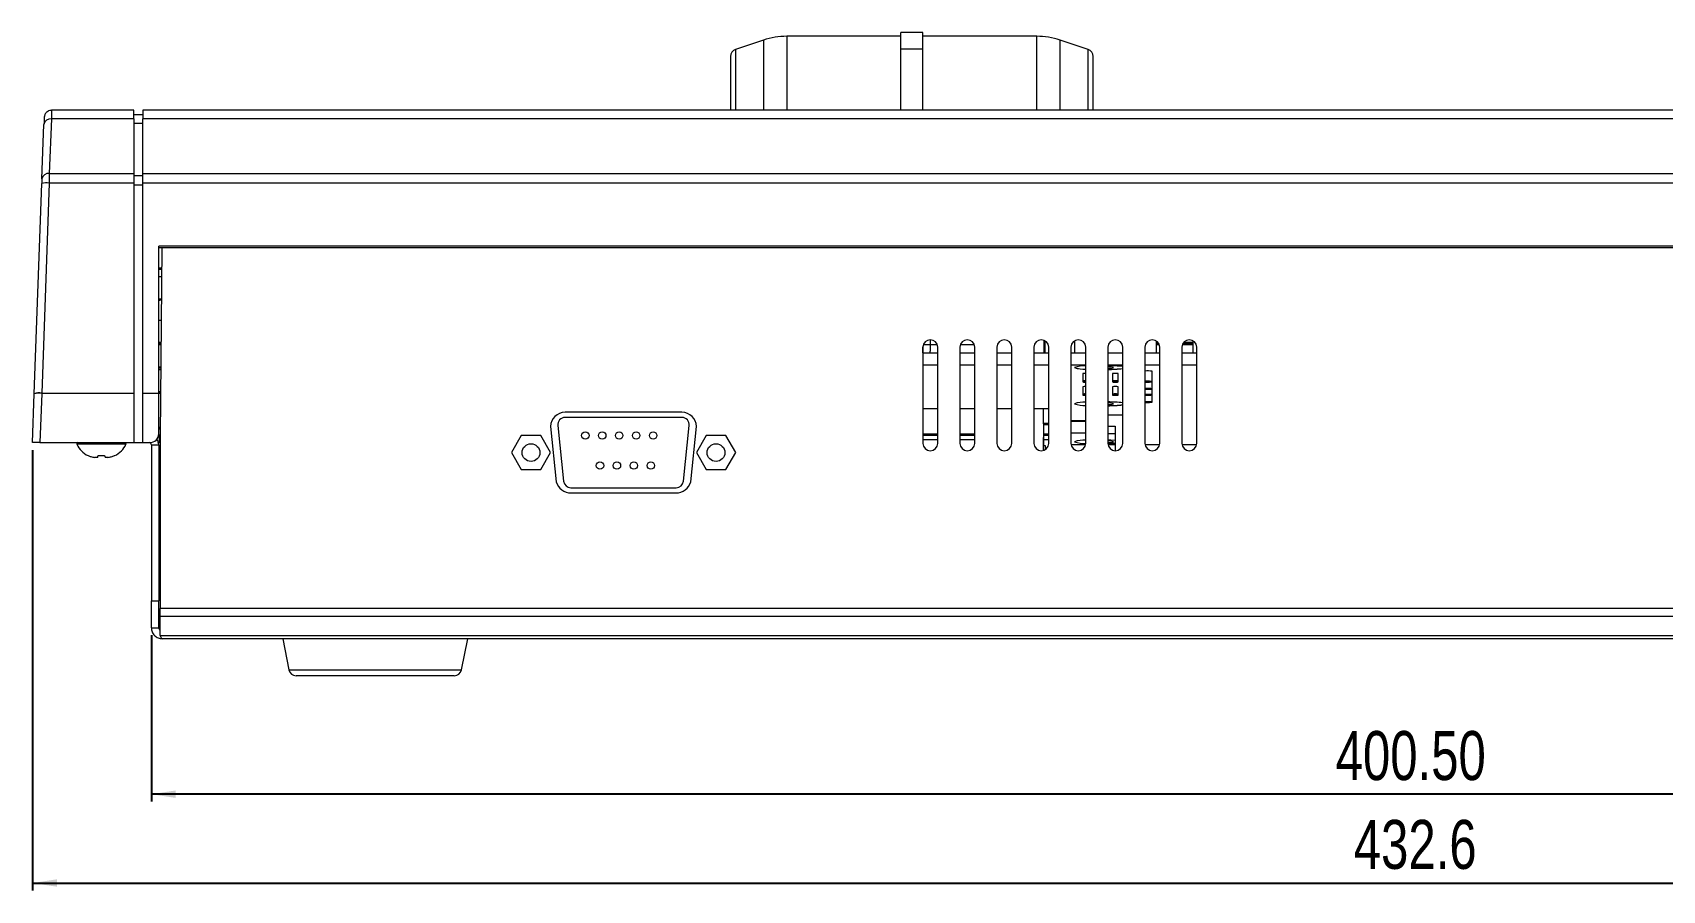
# Model space of a CAD drawing. Header units: millimetres. Extents: x 98 to 1129, y 87 to 737.
# Drawn here: x 98.4 to 318.6, y 605.7 to 721.6 of the extents above; entities that cross this region are included whole.
import ezdxf

# ---------------------------------------------------------------- set-up
doc = ezdxf.new("R2010")
doc.units = ezdxf.units.MM
doc.styles.add('SLDTEXTSTYLE0', font='TXT', dxfattribs={"width": 0.75})
doc.dimstyles.new('SLDDIMSTYLE0', dxfattribs={"dimtxt": 6.614583, "dimasz": 3.302, "dimexe": 0, "dimexo": 0.0625, "dimgap": 1.653646, "dimtad": 1, "dimrnd": 1e-09, "dimzin": 4, "dimdsep": 46, "dimtxsty": 'SLDTEXTSTYLE0', "dimsah": 1, "dimcen": 0.09, "dimadec": 0, "dimazin": 1, "dimtfac": 1, "dimtofl": 0, "dimtmove": 0, "dimatfit": 3, "dimfxl": 1, "dimfrac": 2, "dimtolj": 1, "dimtzin": 12, "dimarcsym": 0})
doc.dimstyles.new('SLDDIMSTYLE2', dxfattribs={"dimtxt": 6.614583, "dimasz": 3.302, "dimexe": 0, "dimexo": 0.0625, "dimgap": 1.653646, "dimtad": 1, "dimdec": 1, "dimrnd": 1e-09, "dimzin": 12, "dimdsep": 46, "dimtxsty": 'SLDTEXTSTYLE0', "dimsah": 1, "dimcen": 0.09, "dimadec": 0, "dimazin": 3, "dimtfac": 1, "dimtofl": 0, "dimtmove": 0, "dimatfit": 3, "dimfxl": 1, "dimfrac": 2, "dimtolj": 1, "dimtzin": 12, "dimarcsym": 0})

# ---------------------------------------------------------------- blocks, each defined once
blk = doc.blocks.new('_D_2')
for p, q in [((114.41, 640.22), (114.41, 617.72)), ((514.91, 640.22), (514.91, 617.72)), ((514.91, 618.72), (114.41, 618.72))]:
    blk.add_line(p, q)
for points in [[(114.41, 618.72), (117.71, 618.22), (117.71, 619.23)], [(514.91, 618.72), (511.61, 619.23), (511.61, 618.22)]]:
    blk.add_solid(points)
at = {"insert": (274.43, 627.25), "char_height": 6.615, "attachment_point": 1, "style": 'SLDTEXTSTYLE0'}
blk.add_mtext('400.50', dxfattribs=at)
blk = doc.blocks.new('_D_3')
for p, q in [((98.36, 665.22), (98.36, 605.72)), ((530.96, 665.22), (530.96, 605.72)), ((98.36, 606.72), (530.96, 606.72))]:
    blk.add_line(p, q)
for points in [[(98.36, 606.72), (101.67, 606.22), (101.67, 607.23)], [(530.96, 606.72), (527.65, 607.23), (527.65, 606.22)]]:
    blk.add_solid(points)
at = {"insert": (276.88, 615.25), "char_height": 6.615, "attachment_point": 1, "style": 'SLDTEXTSTYLE0'}
blk.add_mtext('432.6', dxfattribs=at)

msp = doc.modelspace()

# ---------------------------------------------------------------- linework, layer by layer
at = {"color": 7, "linetype": 'Continuous', "lineweight": 15}
for p, q in [((197.12, 720.614), (193.344, 719.355)), ((215.66, 721.127), (200.283, 721.127)), ((218.66, 721.627), (215.66, 721.627)), ((215.66, 719.448), (215.66, 721.627)), ((218.66, 719.448), (218.66, 721.627)), ((234.037, 721.127), (218.66, 721.127)), ((240.976, 719.355), (237.199, 720.614)), ((215.66, 719.448), (218.66, 719.448)), ((215.66, 711.124), (215.66, 719.448)), ((218.66, 711.124), (218.66, 719.448)), ((192.66, 712.612), (192.66, 711.124)), ((99.619, 701.862), (99.899, 709.23)), ((100.899, 709.963), (100.618, 702.595)), ((112.06, 709.963), (100.899, 709.963)), ((112.06, 711.124), (100.938, 711.124)), ((112.06, 709.963), (112.06, 711.124)), ((113.26, 710.507), (112.06, 710.507)), ((112.06, 709.963), (112.06, 702.595)), ((113.26, 709.346), (112.06, 709.346)), ((516.06, 711.124), (113.26, 711.124)), ((113.26, 711.124), (113.26, 709.963)), ((516.06, 709.963), (113.26, 709.963)), ((113.26, 702.595), (113.26, 709.963)), ((100.618, 702.595), (112.06, 702.595)), ((112.06, 702.595), (112.06, 701.303)), ((113.26, 702.595), (516.06, 702.595)), ((113.26, 701.303), (113.26, 702.595)), ((98.595, 672.835), (99.596, 701.216)), ((100.595, 701.303), (99.595, 672.922)), ((112.06, 701.303), (100.595, 701.303)), ((113.26, 702.286), (112.06, 702.286)), ((112.06, 701.303), (112.06, 672.922)), ((113.26, 700.994), (112.06, 700.994)), ((516.06, 701.303), (113.26, 701.303)), ((113.26, 672.922), (113.26, 701.303)), ((513.91, 692.76), (115.41, 692.76)), ((115.41, 672.922), (115.41, 692.76)), ((513.91, 692.565), (115.41, 692.565)), ((115.831, 692.565), (115.609, 667.125)), ((115.807, 689.79), (115.41, 689.79)), ((115.41, 689.674), (115.806, 689.674)), ((115.797, 688.612), (115.41, 688.612)), ((115.771, 685.621), (115.41, 685.621)), ((115.41, 685.505), (115.77, 685.505)), ((115.746, 682.743), (115.41, 682.743)), ((115.72, 679.752), (115.41, 679.752)), ((115.41, 679.637), (115.719, 679.637)), ((115.717, 679.419), (115.41, 679.419)), ((218.659, 679.124), (218.659, 666.124)), ((218.659, 678.354), (220.659, 678.354)), ((218.66, 678.354), (218.66, 679.155)), ((219.66, 680.124), (219.66, 679.421)), ((219.66, 679.421), (219.66, 678.585)), ((220.615, 679.419), (219.66, 679.419)), ((220.659, 666.124), (220.659, 679.124)), ((223.659, 679.124), (223.659, 666.124)), ((223.659, 678.354), (225.659, 678.354)), ((225.615, 679.419), (223.704, 679.419)), ((225.659, 666.124), (225.659, 679.124)), ((228.659, 679.124), (228.659, 666.124)), ((228.659, 678.354), (230.659, 678.354)), ((230.659, 666.124), (230.659, 679.124)), ((233.659, 679.124), (233.659, 666.124)), ((233.659, 678.354), (235.659, 678.354)), ((235.16, 678.354), (235.16, 679.99)), ((235.659, 666.124), (235.659, 679.124)), ((238.659, 679.124), (238.659, 666.124)), ((238.659, 678.354), (240.659, 678.354)), ((239.125, 679.969), (239.153, 678.354)), ((240.659, 666.124), (240.659, 679.124)), ((243.659, 679.124), (243.659, 666.124)), ((243.659, 678.354), (245.659, 678.354)), ((245.659, 666.124), (245.659, 679.124)), ((248.659, 679.124), (248.659, 666.124)), ((248.659, 678.354), (250.659, 678.354)), ((250.16, 679.99), (250.16, 678.354)), ((250.438, 679.752), (250.16, 679.752)), ((250.16, 679.637), (250.518, 679.637)), ((250.615, 679.419), (250.16, 679.419)), ((250.659, 666.124), (250.659, 679.124)), ((253.659, 679.124), (253.659, 666.124)), ((253.659, 678.354), (255.659, 678.354)), ((255.16, 679.419), (253.704, 679.419)), ((253.801, 679.637), (255.16, 679.637)), ((255.16, 679.752), (253.881, 679.752)), ((255.16, 678.354), (255.16, 679.99)), ((255.659, 666.124), (255.659, 679.124)), ((115.691, 676.428), (115.41, 676.428)), ((115.41, 676.312), (115.69, 676.312)), ((218.659, 676.758), (220.659, 676.758)), ((223.659, 676.758), (225.659, 676.758)), ((228.659, 676.758), (230.659, 676.758)), ((233.659, 676.758), (235.659, 676.758)), ((238.659, 676.758), (240.659, 676.758)), ((243.659, 676.758), (245.659, 676.758)), ((248.659, 676.758), (250.659, 676.758)), ((253.659, 676.758), (255.659, 676.758)), ((115.687, 676.06), (115.41, 676.06)), ((240.26, 675.546), (240.26, 674.549)), ((240.26, 674.549), (240.26, 674.433)), ((244.26, 675.546), (244.26, 674.549)), ((244.26, 674.549), (244.26, 674.433)), ((245.06, 674.549), (245.06, 675.546)), ((245.06, 674.433), (245.06, 674.549)), ((249.66, 674.463), (249.66, 675.859)), ((249.66, 673.482), (249.66, 674.463)), ((98.363, 666.223), (98.595, 672.835)), ((99.595, 672.878), (99.361, 666.223)), ((99.595, 672.878), (99.595, 672.922)), ((99.595, 672.922), (112.06, 672.922)), ((112.06, 672.878), (99.595, 672.878)), ((112.06, 672.922), (112.06, 672.878)), ((112.06, 672.878), (112.06, 666.223)), ((113.26, 672.922), (115.41, 672.922)), ((113.26, 672.878), (113.26, 672.922)), ((113.26, 666.223), (113.26, 672.878)), ((115.41, 672.878), (113.26, 672.878)), ((115.661, 673.069), (115.41, 673.069)), ((115.41, 672.953), (115.66, 672.953)), ((115.41, 672.922), (115.41, 672.878)), ((115.41, 667.423), (115.41, 672.878)), ((240.26, 673.77), (240.26, 672.773)), ((240.26, 672.773), (240.26, 672.657)), ((244.26, 673.77), (244.26, 672.773)), ((244.26, 672.773), (244.26, 672.657)), ((245.06, 672.773), (245.06, 673.77)), ((245.06, 672.657), (245.06, 672.773)), ((249.66, 672.687), (249.66, 673.482)), ((249.66, 671.706), (249.66, 672.687)), ((186.099, 670.325), (170.32, 670.325)), ((186.099, 669.625), (170.32, 669.625)), ((220.659, 670.813), (218.659, 670.813)), ((218.659, 670.447), (218.66, 670.447)), ((218.66, 670.813), (218.66, 670.447)), ((225.659, 670.813), (223.659, 670.813)), ((230.659, 670.813), (228.659, 670.813)), ((235.659, 670.813), (233.659, 670.813)), ((234.912, 670.813), (234.894, 668.812)), ((245.659, 669.925), (243.659, 669.925)), ((115.609, 667.198), (115.402, 667.286)), ((115.41, 668.369), (115.535, 668.316)), ((115.619, 668.28), (115.535, 668.316)), ((168.331, 668.416), (169.121, 660.916)), ((169.326, 668.52), (170.115, 661.02)), ((186.304, 661.02), (187.093, 668.52)), ((187.298, 660.916), (188.088, 668.416)), ((218.659, 667.423), (220.659, 667.423)), ((223.659, 667.423), (225.659, 667.423)), ((235.659, 668.812), (234.894, 668.812)), ((234.948, 665.167), (234.98, 668.754)), ((234.979, 668.696), (235.659, 668.696)), ((234.989, 665.837), (235.014, 668.696)), ((235.003, 667.423), (235.659, 667.423)), ((240.659, 669.153), (238.659, 669.153)), ((238.659, 669.127), (240.659, 669.127)), ((238.659, 667.531), (240.659, 667.531)), ((239.138, 669.153), (239.139, 669.127)), ((243.66, 668.429), (244.66, 668.429)), ((243.66, 668.429), (243.66, 666.093)), ((243.66, 667.48), (244.66, 667.48)), ((244.66, 668.429), (244.66, 665.124)), ((99.361, 666.223), (98.363, 666.223)), ((99.361, 666.223), (112.06, 666.223)), ((112.06, 666.223), (113.26, 666.223)), ((113.26, 666.223), (114.21, 666.223)), ((114.409, 665.924), (115.409, 665.924)), ((114.409, 665.924), (114.409, 644.869)), ((115.374, 666.224), (115.509, 666.224)), ((115.375, 666.223), (115.609, 666.223)), ((115.393, 667.224), (115.509, 667.224)), ((115.409, 665.924), (115.409, 644.869)), ((115.509, 666.224), (115.509, 667.224)), ((115.609, 667.223), (115.609, 667.125)), ((115.609, 667.223), (115.61, 667.223)), ((115.609, 667.125), (115.609, 643.796)), ((164.381, 667.175), (163.054, 664.875)), ((167.037, 667.175), (164.381, 667.175)), ((168.365, 664.875), (167.037, 667.175)), ((189.381, 667.175), (188.054, 664.875)), ((192.037, 667.175), (189.381, 667.175)), ((193.365, 664.875), (192.037, 667.175)), ((218.659, 667.223), (220.659, 667.223)), ((223.659, 667.223), (225.659, 667.223)), ((234.954, 665.837), (235.16, 665.837)), ((235.001, 667.223), (235.659, 667.223)), ((235.16, 665.837), (235.16, 665.259)), ((240.644, 665.948), (238.675, 665.948)), ((244.66, 665.948), (243.675, 665.948)), ((250.644, 665.948), (248.675, 665.948)), ((255.644, 665.948), (253.675, 665.948)), ((107.159, 664.224), (106.793, 664.224)), ((108.525, 664.224), (108.159, 664.224)), ((163.054, 664.875), (164.381, 662.575)), ((167.037, 662.575), (168.365, 664.875)), ((188.054, 664.875), (189.381, 662.575)), ((192.037, 662.575), (193.365, 664.875)), ((164.381, 662.575), (167.037, 662.575)), ((189.381, 662.575), (192.037, 662.575)), ((171.11, 660.125), (185.309, 660.125)), ((171.11, 659.425), (185.309, 659.425)), ((114.409, 644.869), (115.409, 644.869)), ((114.409, 641.224), (114.409, 644.869)), ((115.409, 641.224), (115.409, 644.869)), ((115.607, 643.443), (115.609, 643.443)), ((115.607, 642.736), (115.607, 643.443)), ((459.359, 643.796), (115.609, 643.796)), ((115.609, 642.736), (115.609, 643.796)), ((114.409, 641.224), (115.409, 641.224)), ((115.607, 640.164), (115.607, 642.736)), ((115.607, 642.736), (115.609, 642.736)), ((459.359, 642.736), (115.609, 642.736)), ((115.607, 640.164), (459.359, 640.164)), ((459.359, 639.724), (115.909, 639.724)), ((132.159, 639.724), (132.999, 635.528)), ((156.32, 635.528), (157.159, 639.724)), ((155.34, 634.724), (133.979, 634.724))]:
    msp.add_line(p, q, dxfattribs=at)
at = {"color": 8, "linetype": 'Continuous', "lineweight": 15}
for p, q in [((197.12, 720.614), (197.12, 712.733)), ((200.283, 721.127), (200.283, 712.822)), ((234.037, 711.124), (234.037, 721.127)), ((237.199, 711.124), (237.199, 720.614)), ((193.344, 719.355), (193.344, 712.685)), ((240.976, 711.124), (240.976, 719.355)), ((193.344, 712.685), (193.344, 711.124)), ((197.12, 712.733), (197.12, 711.124)), ((200.283, 712.822), (200.283, 711.124)), ((219.66, 679.421), (218.704, 679.421)), ((115.41, 672.895), (115.66, 672.895)), ((115.535, 668.316), (115.41, 668.021)), ((110.977, 666.015), (104.342, 666.015)), ((220.659, 666.584), (218.659, 666.584)), ((225.659, 666.584), (223.659, 666.584)), ((235.659, 666.584), (234.996, 666.584)), ((132.999, 635.528), (144.659, 635.528)), ((144.659, 635.528), (156.32, 635.528))]:
    msp.add_line(p, q, dxfattribs=at)
at = {"color": 7, "linetype": 'Continuous', "lineweight": 15, "flags": 128}
for points in [[(115.586, 685.505), (115.493, 685.445), (115.41, 685.388)], [(219.612, 678.354), (219.641, 678.437), (219.66, 678.585)], [(234.995, 680.061), (234.993, 679.886), (234.98, 678.354)], [(240.659, 674.58), (240.507, 674.578), (240.377, 674.571), (240.29, 674.561), (240.26, 674.549), (240.29, 674.537), (240.377, 674.527), (240.507, 674.521), (240.659, 674.518)], [(240.659, 674.464), (240.507, 674.462), (240.377, 674.455), (240.29, 674.445), (240.26, 674.433), (240.29, 674.421), (240.377, 674.411), (240.507, 674.405), (240.659, 674.402)], [(244.26, 674.549), (244.29, 674.537), (244.377, 674.527), (244.507, 674.521), (244.66, 674.518), (244.813, 674.521), (244.943, 674.527), (245.029, 674.537), (245.06, 674.549), (245.029, 674.561), (244.943, 674.571), (244.813, 674.578), (244.66, 674.58), (244.507, 674.578), (244.377, 674.571), (244.29, 674.561), (244.26, 674.549)], [(244.26, 674.433), (244.29, 674.421), (244.377, 674.411), (244.507, 674.405), (244.66, 674.402), (244.813, 674.405), (244.943, 674.411), (245.029, 674.421), (245.06, 674.433), (245.029, 674.445), (244.943, 674.455), (244.813, 674.462), (244.66, 674.464), (244.507, 674.462), (244.377, 674.455), (244.29, 674.445), (244.26, 674.433)], [(248.659, 674.421), (248.761, 674.417), (249.01, 674.413), (249.259, 674.417), (249.469, 674.428), (249.61, 674.444), (249.66, 674.463), (249.61, 674.482), (249.469, 674.499), (249.259, 674.509), (249.01, 674.513), (248.761, 674.509), (248.659, 674.505)], [(240.659, 672.804), (240.507, 672.802), (240.377, 672.795), (240.29, 672.785), (240.26, 672.773), (240.29, 672.761), (240.377, 672.751), (240.507, 672.745), (240.659, 672.742)], [(240.659, 672.688), (240.507, 672.686), (240.377, 672.679), (240.29, 672.669), (240.26, 672.657), (240.29, 672.646), (240.377, 672.636), (240.507, 672.629), (240.659, 672.626)], [(244.26, 672.773), (244.29, 672.761), (244.377, 672.751), (244.507, 672.745), (244.66, 672.742), (244.813, 672.745), (244.943, 672.751), (245.029, 672.761), (245.06, 672.773), (245.029, 672.785), (244.943, 672.795), (244.813, 672.802), (244.66, 672.804), (244.507, 672.802), (244.377, 672.795), (244.29, 672.785), (244.26, 672.773)], [(244.26, 672.657), (244.29, 672.646), (244.377, 672.636), (244.507, 672.629), (244.66, 672.626), (244.813, 672.629), (244.943, 672.636), (245.029, 672.646), (245.06, 672.657), (245.029, 672.669), (244.943, 672.679), (244.813, 672.686), (244.66, 672.688), (244.507, 672.686), (244.377, 672.679), (244.29, 672.669), (244.26, 672.657)], [(248.659, 673.44), (248.761, 673.436), (249.01, 673.432), (249.259, 673.436), (249.469, 673.447), (249.61, 673.463), (249.66, 673.482), (249.61, 673.502), (249.469, 673.518), (249.259, 673.529), (249.01, 673.533), (248.761, 673.529), (248.659, 673.525)], [(248.659, 672.645), (248.761, 672.641), (249.01, 672.637), (249.259, 672.641), (249.469, 672.652), (249.61, 672.668), (249.66, 672.687), (249.61, 672.706), (249.469, 672.723), (249.259, 672.733), (249.01, 672.737), (248.761, 672.733), (248.659, 672.729)], [(248.659, 671.664), (248.761, 671.66), (249.01, 671.656), (249.259, 671.66), (249.469, 671.671), (249.61, 671.687), (249.66, 671.706), (249.61, 671.726), (249.469, 671.742), (249.259, 671.753), (249.01, 671.757), (248.761, 671.753), (248.659, 671.749)], [(234.98, 668.754), (234.98, 668.754), (234.974, 668.769), (234.958, 668.784), (234.931, 668.798), (234.894, 668.812)], [(243.659, 666.593), (244.066, 666.582), (244.66, 666.556)], [(244.66, 666.123), (244.066, 666.097), (243.66, 666.085)], [(244.66, 666.113), (244.066, 666.087), (243.661, 666.075)]]:
    msp.add_lwpolyline(points, dxfattribs=at)
at = {"color": 7, "linetype": 'Continuous', "lineweight": 15}
for centre, radius in [((173.049, 667.182), 0.5), ((175.339, 667.182), 0.5), ((177.629, 667.182), 0.5), ((179.919, 667.182), 0.5), ((182.209, 667.182), 0.5), ((165.709, 664.875), 1.2), ((190.709, 664.875), 1.2), ((175.029, 663.125), 0.5), ((177.319, 663.125), 0.5), ((179.609, 663.125), 0.5), ((181.899, 663.125), 0.5)]:
    msp.add_circle(centre, radius, dxfattribs=at)
for centre, radius, start, end in [((200.283, 711.127), 10, 90, 108.43495), ((234.037, 711.127), 10, 71.56505, 90), ((193.66, 718.406), 1, 108.43495, 180), ((240.66, 718.406), 1, 0, 71.56505), ((100.784, 709.072), 0.898, 82.6366, 169.87141), ((100.503, 701.704), 0.898, 82.63607, 169.87194), ((100.275, 699.193), 2.134, 81.3792, 108.56791), ((219.659, 679.124), 1, 0, 180), ((224.659, 679.124), 1, 0, 180), ((229.659, 679.124), 1, 0, 180), ((234.659, 679.124), 1, 0, 180), ((239.659, 679.124), 1, 0, 180), ((244.659, 679.124), 1, 0, 180), ((249.659, 679.124), 1, 0, 180), ((254.659, 679.124), 1, 0, 180), ((240.442, 672.882), 3.719, 86.652, 110.17236), ((240.442, 679.873), 3.719, 249.82764, 273.348), ((240.442, 679.863), 3.719, 249.82743, 273.34822), ((243.311, 654.041), 22.593, 84.0326, 89.11531), ((243.706, 674.213), 2.28, 72.01792, 91.16785), ((243.706, 678.552), 2.281, 268.8334, 287.98083), ((243.31, 698.716), 22.595, 270.88488, 275.96721), ((243.31, 698.706), 22.595, 270.88488, 275.96721), ((240.56, 674.259), 1.321, 85.6986, 103.14269), ((244.66, 673.474), 2.11, 79.07385, 100.92615), ((249.006, 672.246), 3.672, 79.74354, 95.41819), ((99.275, 670.812), 2.134, 81.38007, 108.56704), ((99.232, 669.622), 3.275, 83.6414, 101.20766), ((240.442, 667.979), 3.719, 86.652, 110.17236), ((240.56, 672.484), 1.321, 85.69601, 103.14527), ((243.31, 649.136), 22.595, 84.03279, 89.11512), ((244.66, 671.698), 2.11, 79.07278, 100.92722), ((170.32, 668.334), 1.991, 90, 177.6593), ((170.32, 668.625), 1, 90, 186.00901), ((186.099, 668.334), 1.991, 2.3407, 90), ((186.099, 668.625), 1, 353.99099, 90), ((240.442, 674.97), 3.719, 249.82764, 273.348), ((240.442, 674.96), 3.719, 249.82764, 273.348), ((243.706, 669.31), 2.28, 72.01792, 91.16785), ((243.706, 673.648), 2.281, 268.8334, 287.98083), ((243.311, 693.811), 22.593, 270.88469, 275.9674), ((243.31, 693.802), 22.595, 270.88488, 275.96721), ((114.21, 667.423), 1.2, 270, 0), ((104.479, 666.074), 0.15, 96.83443, 203.50805), ((107.128, 667.227), 3.038, 203.50805, 245.25107), ((108.191, 667.227), 3.038, 294.76082, 336.49195), ((110.84, 666.074), 0.15, 336.49195, 83.16557), ((114.109, 665.924), 0.3, 0, 85.16876), ((114.109, 665.924), 1.3, 0, 36.09209), ((219.659, 666.124), 1, 180, 0), ((224.659, 666.124), 1, 180, 0), ((229.659, 666.124), 1, 180, 0), ((234.659, 666.124), 1, 180, 0), ((239.659, 666.124), 1, 180, 0), ((240.442, 662.844), 3.719, 86.652, 110.17236), ((240.442, 669.835), 3.719, 249.82764, 273.348), ((240.442, 669.825), 3.719, 249.82749, 273.34755), ((243.706, 664.175), 2.281, 72.01854, 91.16723), ((243.706, 668.514), 2.28, 268.83233, 287.98162), ((244.659, 666.124), 1, 180, 0), ((249.659, 666.124), 1, 180, 0), ((254.659, 666.124), 1, 180, 0), ((115.909, 662.324), 0.5, 180, 233.1301), ((171.11, 661.497), 2.072, 196.3018, 270), ((171.11, 661.125), 1, 186.00901, 270), ((185.309, 661.125), 1, 270, 353.99099), ((185.309, 661.497), 2.072, 270, 343.6982), ((115.909, 656.124), 0.5, 126.8699, 180), ((133.979, 635.724), 1, 191.30993, 270), ((155.34, 635.724), 1, 270, 348.69007)]:
    msp.add_arc(centre, radius, start, end, dxfattribs=at)
at = {"color": 8, "linetype": 'Continuous', "lineweight": 15}
msp.add_ellipse((100.798, 706.124), major_axis=(0.14, 5), ratio=0.0020772, start_param=6.2825424, end_param=6.9786539, dxfattribs=at)
at = {"color": 7, "linetype": 'Continuous', "lineweight": 15}
for centre, major_axis, ratio, start_param, end_param in [((100.593, 701.059), (0.035, 2), 0.0012988, 0.6954333, 1.448646), ((99.594, 701.094), (0.035, 1), 0.0025953, 0.6955012, 1.4487139)]:
    msp.add_ellipse(centre, major_axis=major_axis, ratio=ratio, start_param=start_param, end_param=end_param, dxfattribs=at)
for points, knots in [([(192.66, 718.334), (192.66, 718.313), (192.66, 718.276), (192.66, 717.66), (192.66, 716.933), (192.66, 715.992), (192.66, 714.595), (192.66, 713.393), (192.66, 712.612)], [0, 0, 0, 0, 0.2004176, 0.3359385, 0.4743348, 0.6127313, 0.7482523, 1, 1, 1, 1]), ([(241.66, 711.124), (241.66, 711.614), (241.66, 712.882), (241.66, 714.578), (241.66, 715.977), (241.66, 716.921), (241.66, 717.651), (241.66, 718.273), (241.66, 718.313), (241.66, 718.336)], [0, 0, 0, 0, 0.1364716, 0.3534524, 0.4702566, 0.5895404, 0.7088234, 0.8256276, 1, 1, 1, 1]), ([(100.944, 711.113), (100.92, 711.117), (100.78, 711.137), (100.546, 711.057), (100.299, 710.909), (100.135, 710.733), (100.034, 710.563), (99.978, 710.417), (99.954, 710.309), (99.946, 710.251), (99.942, 710.221), (99.94, 710.196), (99.937, 710.159), (99.933, 710.077), (99.922, 709.823), (99.907, 709.422), (99.899, 709.233)], [0, 0, 0, 0, 0.0176841, 0.1019224, 0.1691414, 0.2256986, 0.2731861, 0.3114728, 0.3388768, 0.3532023, 0.3640876, 0.3789823, 0.4084911, 0.507967, 0.7683011, 1, 1, 1, 1]), ([(105.855, 664.469), (105.855, 664.469), (105.852, 664.467), (105.864, 664.475), (105.874, 664.482)], [0, 0, 0, 0, 0.1339012, 1, 1, 1, 1]), ([(105.874, 664.482), (105.936, 664.456), (106.059, 664.404), (106.274, 664.333), (106.519, 664.268), (106.702, 664.239), (106.793, 664.224)], [0, 0, 0, 0, 0.21131043, 0.42256368, 0.71011624, 1, 1, 1, 1]), ([(107.159, 664.224), (107.163, 664.251), (107.167, 664.292), (107.194, 664.39), (107.221, 664.451), (107.234, 664.482)], [0, 0, 0, 0, 0.4933324, 0.745574, 1, 1, 1, 1]), ([(107.234, 664.482), (107.314, 664.477), (107.474, 664.469), (107.759, 664.466), (107.962, 664.476), (108.084, 664.482)], [0, 0, 0, 0, 0.283145, 0.5662816, 1, 1, 1, 1]), ([(108.084, 664.482), (108.096, 664.456), (108.119, 664.404), (108.141, 664.333), (108.155, 664.268), (108.158, 664.239), (108.159, 664.224)], [0, 0, 0, 0, 0.2113117, 0.4225634, 0.7101239, 1, 1, 1, 1]), ([(108.525, 664.224), (108.681, 664.251), (108.917, 664.292), (109.222, 664.39), (109.37, 664.451), (109.444, 664.482)], [0, 0, 0, 0, 0.493333, 0.7455781, 1, 1, 1, 1]), ([(109.444, 664.482), (109.451, 664.477), (109.463, 664.469), (109.464, 664.469), (109.464, 664.469)], [0, 0, 0, 0, 0.5666166, 1, 1, 1, 1]), ([(114.409, 641.224), (114.432, 641.028), (114.477, 640.635), (114.824, 640.139), (115.32, 639.792), (115.713, 639.747), (115.909, 639.724)], [0, 0, 0, 0, 0.2500005, 0.5000001, 0.7500012, 1, 1, 1, 1]), ([(115.409, 641.224), (115.416, 641.158), (115.43, 641.026), (115.514, 640.922), (115.556, 640.871)], [0, 0, 0, 0, 0.4999968, 1, 1, 1, 1]), ([(115.909, 639.724), (115.867, 639.74), (115.78, 639.774), (115.679, 639.973), (115.621, 640.128), (115.607, 640.164)], [0, 0, 0, 0, 0.4216902, 0.8648767, 1, 1, 1, 1])]:
    msp.add_open_spline(points, degree=3, knots=knots, dxfattribs=at)

# ---------------------------------------------------------------- dimensions: what is measured, and where the dimension line sits
for base, p1, p2, dimstyle, picture, middle in [((530.956, 606.724), (98.363, 666.223), (530.956, 666.223), 'SLDDIMSTYLE2', '_D_3', (287.87, 606.724)), ((114.409, 618.724), (514.909, 641.224), (114.409, 641.224), 'SLDDIMSTYLE0', '_D_2', (287.87, 618.724))]:
    dim = msp.add_linear_dim(base=base, p1=p1, p2=p2, dimstyle=dimstyle)
    dim.commit()
    dim.dimension.update_dxf_attribs({"geometry": picture, "text_midpoint": middle, "dimtype": 160})

doc.saveas('drawing.dxf')
